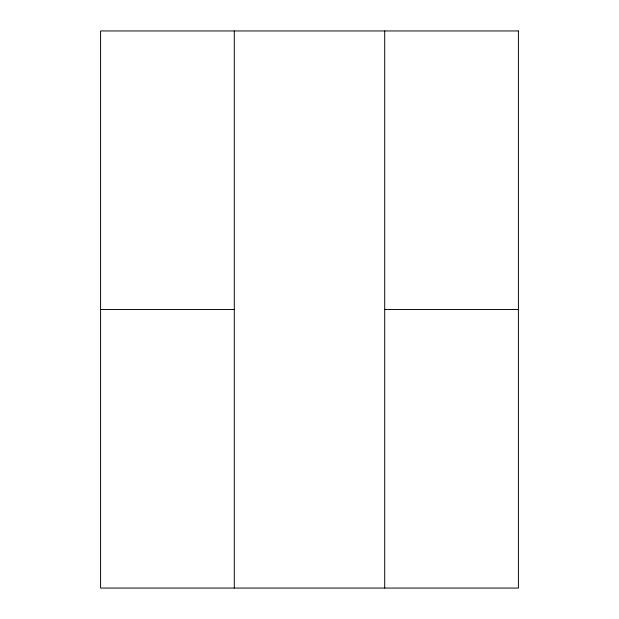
<?xml version="1.0" encoding="UTF-8"?>
<svg xmlns="http://www.w3.org/2000/svg" width="619" height="619" viewBox="0 0 619 619"><rect width="100%" height="100%" fill="white"/><g stroke="black" fill="none" stroke-linecap="round" stroke-linejoin="round"><path stroke-width="0.93" d="M100.588 309.5L234.292 309.5M384.709 309.5L518.413 309.5M384.709 30.95L384.709 588.05M234.292 30.95L234.292 588.05M518.413 30.95L100.588 30.95L100.588 588.05L518.413 588.05L518.413 30.95"/></g></svg>
